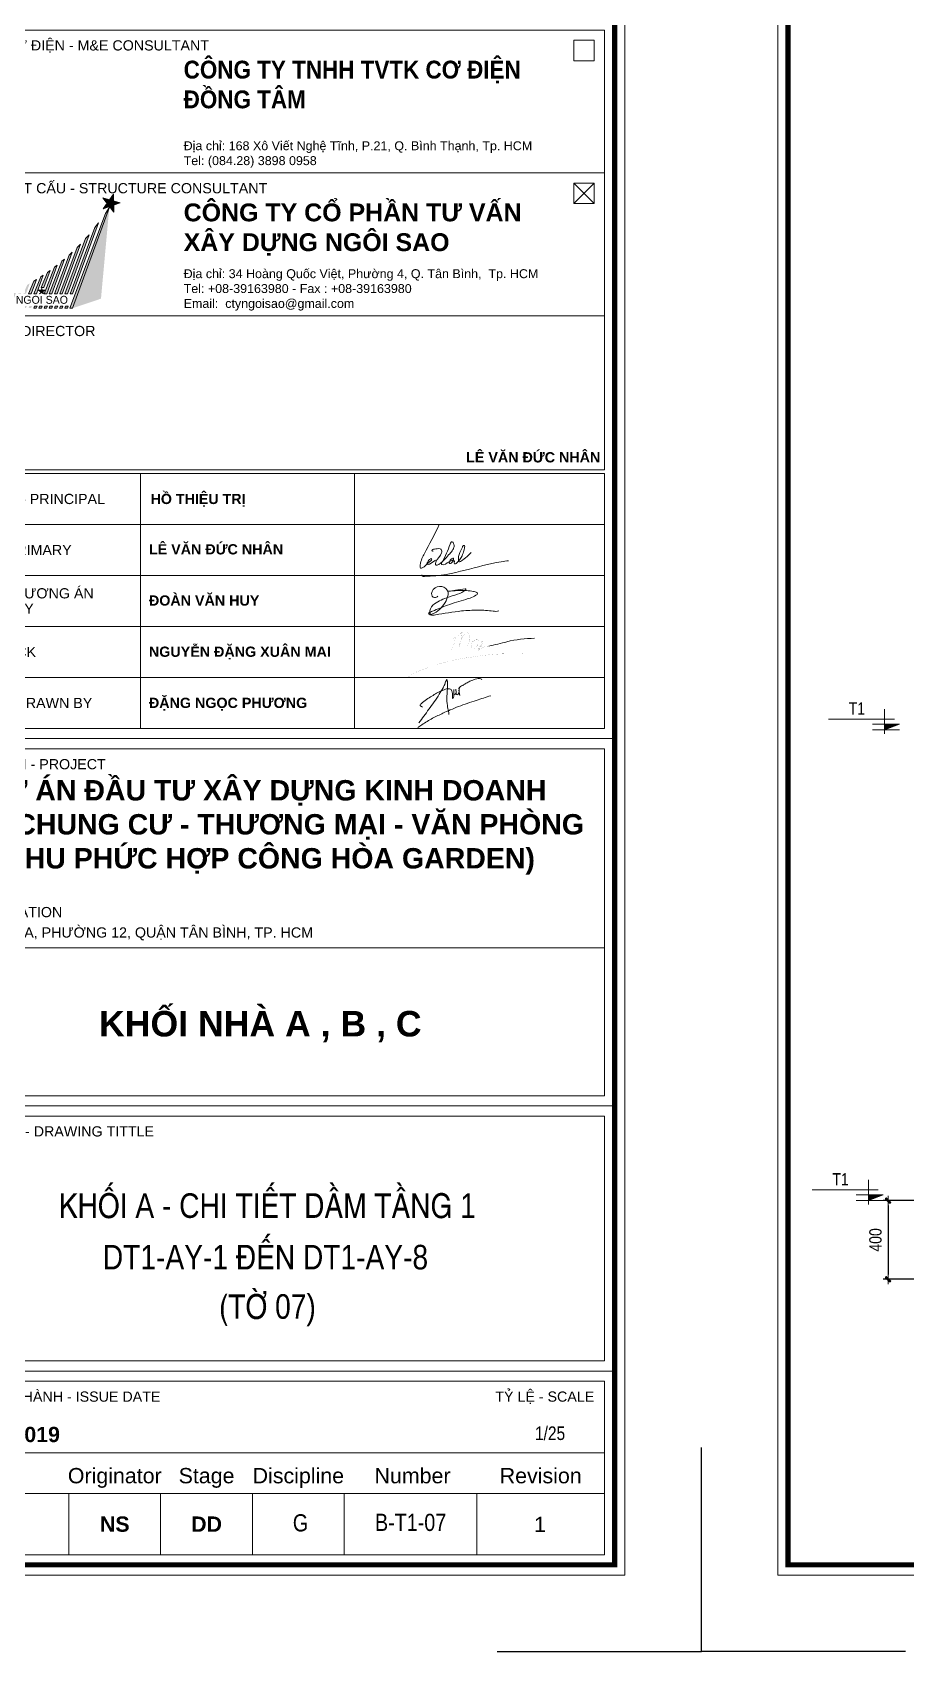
# Model space of a CAD drawing. Header units: millimetres. Extents: x 397144 to 8960116, y 345581 to 674207.
# Drawn here: x 5059266 to 5063711, y 648502 to 656732 of the extents above; entities that cross this region are included whole.
import ezdxf
from ezdxf.enums import TextEntityAlignment as Align

# ---------------------------------------------------------------- set-up
doc = ezdxf.new("R2010")
doc.units = ezdxf.units.MM
doc.header["$PDSIZE"] = -10
doc.linetypes.add('CENTER', pattern=[2, 1.25, -0.25, 0.25, -0.25])
doc.layers.get('0').update_dxf_attribs({"linetype": 'CONTINUOUS'})
doc.layers.get('Defpoints').update_dxf_attribs({"color": 12, "linetype": 'CONTINUOUS'})
for name, color, linetype, lineweight in [('CHG_XX_Khung ten$0$A1 BORDER$0$DGIONG', 4, 'CONTINUOUS', 13), ('CHG_XX_Khung ten$0$A1 BORDER$0$STICK', 1, 'CONTINUOUS', 9), ('CHG_XX_Khung ten$0$TEXT', 7, 'CONTINUOUS', 15), ('CHUNHO', 7, 'CENTER', 13), ('DBAO', 3, 'CONTINUOUS', 20), ('KTH', 150, 'CONTINUOUS', 5), ('STICK', 1, 'CONTINUOUS', 9), ('TEXT', 7, 'CONTINUOUS', 15)]:
    doc.layers.add(name, color=color, linetype=linetype, lineweight=lineweight)
doc.layers.add('HATCH', color=7, linetype='CONTINUOUS', lineweight=5, true_color=0x2491ff)
doc.styles.add('CHG_XX_Khung ten$0$A1 BORDER$0$ARIAL', font='arial.ttf')
doc.styles.add('CHG_XX_Khung ten$0$A1 BORDER$0$Arial - Bold', font='arialbd.ttf', dxfattribs={"height": 2.5})
doc.styles.add('CHG_XX_Khung ten$0$A1 BORDER$0$Star-AvoBold', font='VAVOB_0.TTF')
doc.styles.add('CHG_XX_Khung ten$0$arial', font='arial.ttf')
doc.styles.add('CHG_XX_Khung ten$0$Arial - Bold', font='arialbd.ttf')
doc.styles.add('CHG_XX_Khung ten$0$title block pccc$0$ARIAL', font='arial.ttf')
doc.styles.add('CHG_XX_Khung ten$0$title block pccc$0$Arial - Bold', font='arialbd.ttf', dxfattribs={"height": 2.5})
doc.styles.add('Star-HelCon', font='VHELVCN_0.TTF')
doc.styles.add('TTP-HelCon', font='VHELVCN_0.TTF')
doc.dimstyles.new('TTP-25', dxfattribs={"dimscale": 25, "dimtxt": 2.5, "dimasz": 1, "dimexe": 1, "dimexo": 1, "dimgap": 0.09, "dimtad": 0, "dimdec": 4, "dimrnd": 5, "dimzin": 9, "dimdsep": 46, "dimtxsty": 'TTP-HelCon', "dimblk": 'Stick1', "dimcen": 0.09, "dimdle": 1.5, "dimclrd": 256, "dimclre": 256, "dimclrt": 7, "dimadec": 0, "dimazin": 0, "dimtfac": 1, "dimtdec": 4, "dimtmove": 0, "dimatfit": 3, "dimldrblk": '_ArchTick1', "dimfxl": 1, "dimtvp": 1, "dimtolj": 1, "dimtzin": 0, "dimarcsym": 0})

# ---------------------------------------------------------------- blocks, each defined once
blk = doc.blocks.new('CODE')
at = {"layer": 'DBAO'}
for p, q in [((-62.5, -20), (-62.5, 105)), ((-62.5, 0), (-137.5, 30)), ((-137.5, 30), (0, 30)), ((-137.5, 0), (0, 0)), ((-112.5, 55), (223.6, 55))]:
    blk.add_line(p, q, dxfattribs=at)
at = {"layer": 'HATCH', "color": 1}
blk.add_solid([(-62.5, 0), (-137.5, 30), (-62.5, 30)], dxfattribs=at)
blk = doc.blocks.new('Stick1')
at = {"layer": 'STICK'}
h = blk.add_hatch(color=256, dxfattribs=at)
edge = h.paths.add_edge_path()
edge.add_line((0.3, 0.5), (-0.5, -0.3))
edge.add_arc((-0.4, -0.4), 0.141, 135, 315)
edge.add_line((-0.3, -0.5), (0.5, 0.3))
edge.add_arc((0.4, 0.4), 0.141, 315, 495)
blk.add_line((1, 0), (-1, 0), dxfattribs=at)
blk.add_lwpolyline([(0.3, 0.5), (-0.5, -0.3, 1), (-0.3, -0.5), (0.5, 0.3, 1), (0.3, 0.5, 1)], format="xyb", dxfattribs=at)
blk = doc.blocks.new('*D192')
at = {"layer": 'Defpoints', "color": 0, "transparency": 16777216}
for p in [(5063866.3, 650794.4), (5063616.3, 650394.4), (5063866.3, 650394.4)]:
    blk.add_point(p, dxfattribs=at)
at = {"layer": 'KTH', "lineweight": -2, "transparency": 16777216}
for p, q in [((5063841.3, 650794.4), (5063591.3, 650794.4)), ((5063616.3, 650769.4), (5063616.3, 650419.4)), ((5063841.3, 650394.4), (5063591.3, 650394.4))]:
    blk.add_line(p, q, dxfattribs=at)
at = {"layer": 'KTH', "lineweight": -2, "transparency": 16777216, "xscale": 25, "yscale": 25, "zscale": 25}
for p, rotation in [((5063616.3, 650794.4), 90), ((5063616.3, 650394.4), 270)]:
    blk.add_blockref('Stick1', p, dxfattribs=dict(at, rotation=rotation))
at = {"layer": 'KTH', "color": 7, "transparency": 16777216, "insert": (5063552.5, 650594.4), "char_height": 62.5, "attachment_point": 5, "rotation": 90, "style": 'TTP-HelCon'}
blk.add_mtext('\\A1;400', dxfattribs=at)
blk = doc.blocks.new('_ArchTick1')
at = {"color": 0, "const_width": 3.81}
blk.add_lwpolyline([(-12.7, -12.7), (12.7, 12.7)], dxfattribs=at)
blk = doc.blocks.new('CHG_XX_Khung ten')
at = {"layer": 'CHG_XX_Khung ten$0$A1 BORDER$0$DGIONG'}
h = blk.add_hatch(color=256, dxfattribs=at)
h.paths.add_polyline_path([(724.94, 283.19), (724.15, 281.97), (717.19, 263.38), (717.7, 263.38)])
h.paths.add_polyline_path([(722.81, 280.17), (722.1, 279.22), (717.21, 266.21), (717.72, 266.21)], flags=17)
h.paths.add_polyline_path([(720.93, 277.8), (720.27, 277.04), (716.19, 266.22), (716.7, 266.22)])
h.paths.add_polyline_path([(719.23, 275.93), (718.6, 275.29), (715.18, 266.22), (715.69, 266.22)])
h.paths.add_polyline_path([(717.65, 274.38), (717.03, 273.81), (714.16, 266.22), (714.67, 266.22)])
h.paths.add_polyline_path([(716.14, 273.03), (715.61, 272.59), (713.15, 266.22), (713.66, 266.22)])
h.paths.add_polyline_path([(714.69, 271.86), (714.17, 271.45), (712.13, 266.23), (712.64, 266.23)])
h.paths.add_polyline_path([(713.29, 270.81), (712.76, 270.43), (711.57, 267.46), (712.07, 267.47)])
h.paths.add_polyline_path([(710.1, 266.23), (710.61, 266.24), (711.93, 269.87), (711.48, 269.56)])
h.paths.add_polyline_path([(710.61, 269.02), (710.13, 268.73), (709.08, 266.24), (709.59, 266.24)])
h.paths.add_polyline_path([(709.31, 268.26), (708.82, 267.97), (708.07, 266.24), (708.58, 266.24)])
h.paths.add_polyline_path([(708.04, 267.56), (707.54, 267.3), (707.05, 266.25), (707.56, 266.25)])
h.paths.add_polyline_path([(716.84, 263.8), (716.33, 263.8), (716.18, 263.38), (716.69, 263.38)])
h.paths.add_polyline_path([(715.67, 263.39), (715.82, 263.8), (715.32, 263.8), (715.16, 263.39)])
h.paths.add_polyline_path([(714.15, 263.39), (714.65, 263.39), (714.8, 263.8), (714.3, 263.8)])
h.paths.add_polyline_path([(713.13, 263.39), (713.64, 263.4), (713.79, 263.81), (713.28, 263.81)])
h.paths.add_polyline_path([(712.77, 263.81), (712.27, 263.81), (712.11, 263.39), (712.62, 263.4)])
h.paths.add_polyline_path([(711.25, 263.81), (711.1, 263.4), (711.61, 263.4), (711.76, 263.81)])
h.paths.add_polyline_path([(710.59, 263.4), (710.74, 263.82), (710.24, 263.82), (710.08, 263.4)])
h.paths.add_polyline_path([(709.73, 263.82), (709.22, 263.82), (709.07, 263.41), (709.57, 263.41)])
h.paths.add_polyline_path([(708.71, 263.82), (708.21, 263.82), (708.05, 263.41), (708.56, 263.41)])
h.paths.add_polyline_path([(707.54, 263.41), (707.69, 263.83), (707.19, 263.83), (707.03, 263.41)])
h.paths.add_polyline_path([(706.68, 263.83), (706.17, 263.83), (706.02, 263.42), (706.53, 263.42)])
h.paths.add_polyline_path([(705, 263.42), (705.51, 263.42), (706.79, 266.93), (706.4, 266.74)])
h.paths.add_polyline_path([(703.97, 263.37), (704.48, 263.37), (705.57, 266.36), (705.14, 266.17)])
h.paths.add_polyline_path([(704.36, 265.84), (703.91, 265.65), (702.96, 263.38), (703.46, 263.38)])
h.paths.add_polyline_path([(703.17, 265.37), (702.69, 265.19), (701.94, 263.38), (702.45, 263.38)])
h.paths.add_polyline_path([(702, 264.94), (701.5, 264.77), (700.92, 263.38), (701.43, 263.38)])
h.paths.add_polyline_path([(700.84, 264.56), (700.33, 264.4), (699.91, 263.39), (700.42, 263.39)])
h.paths.add_polyline_path([(699.7, 264.21), (699.18, 264.06), (698.89, 263.39), (699.4, 263.39)])
h.paths.add_polyline_path([(698.57, 263.9), (698.04, 263.77), (697.87, 263.38), (698.38, 263.39)])
h.paths.add_polyline_path([(697.37, 263.39), (697.45, 263.63), (696.91, 263.51), (696.35, 263.38)])
blk.add_hatch(color=256, dxfattribs=at).paths.add_polyline_path([(724.92, 283.21), (717.68, 263.38), (723.28, 265.27)])
at = {"layer": 'CHG_XX_Khung ten$0$A1 BORDER$0$STICK'}
for points in [[(723.71, 282.88), (725.74, 285.75), (725.8, 282.26), (723.67, 285.06), (727.02, 284.03)], [(725.76, 284.41), (724.96, 284.66), (724.49, 283.98), (724.99, 283.32), (725.77, 283.6)], [(711.25, 266.22), (711.64, 267.39), (712.01, 266.22), (711.02, 266.95), (712.24, 266.93)], [(711.87, 266.67), (711.78, 266.94), (711.49, 266.94), (711.4, 266.67), (711.63, 266.5)]]:
    blk.add_hatch(color=256, dxfattribs=at).paths.add_polyline_path(points)
for p, q in [((816, 283.93), (820, 287.93)), ((820, 283.93), (816, 287.93)), ((687, 179), (824, 179)), ((687, 107), (824, 107)), ((687, 55), (824, 55))]:
    blk.add_line(p, q)
at = {"color": 9, "linetype": 'Continuous'}
for p, q in [((731, 231), (731, 181)), ((773, 231), (773, 181))]:
    blk.add_line(p, q, dxfattribs=at)
at = {"linetype": 'Continuous'}
for p, q in [((689, 39), (822, 39)), ((716.98, 31), (716.98, 19)), ((734.98, 31), (734.98, 19)), ((752.98, 31), (752.98, 19)), ((770.98, 31), (770.98, 19)), ((797, 31), (797, 19))]:
    blk.add_line(p, q, dxfattribs=at)
for points in [[(15, 579), (826, 579), (826, 15), (15, 15)], [(816, 311.93), (820, 311.93), (820, 315.93), (816, 315.93)], [(816, 283.93), (820, 283.93), (820, 287.93), (816, 287.93)]]:
    blk.add_lwpolyline(points, close=True)
at = {"color": 4, "linetype": 'Continuous', "const_width": 1}
blk.add_lwpolyline([(17, 577), (824, 577), (824, 17), (17, 17)], close=True, dxfattribs=at)
at = {"linetype": 'Continuous'}
for points in [[(689, 317.93), (822, 317.93), (822, 289.93), (689, 289.93)], [(689, 289.93), (822, 289.93), (822, 261.93), (689, 261.93)], [(689, 177), (822, 177), (822, 138), (689, 138)], [(689, 109), (822, 109), (822, 138), (689, 138)], [(689, 105), (822, 105), (822, 57), (689, 57)], [(689, 53), (822, 53), (822, 31), (689, 31)], [(822, 19), (689, 19), (689, 31), (822, 31)]]:
    blk.add_lwpolyline(points, close=True, dxfattribs=at)
at = {"color": 9, "linetype": 'Continuous'}
for points in [[(689, 261.93), (822, 261.93), (822, 231.73), (689, 231.73)], [(822, 221), (689, 221), (689, 231), (822, 231)], [(822, 211), (689, 211), (689, 221), (822, 221)], [(822, 201), (689, 201), (689, 211), (822, 211)], [(822, 191), (689, 191), (689, 201), (822, 201)], [(822, 181), (689, 181), (689, 191), (822, 191)]]:
    blk.add_lwpolyline(points, close=True, dxfattribs=at)
blk.add_lwpolyline([(822, 211), (689, 211), (822, 211)], dxfattribs=at)
at = {"color": 1}
for points in [[(785.63, 182.08), (787.56, 184.76), (789.61, 187.7), (790.35, 188.98), (790.79, 189.92), (791.06, 190.59), (791.21, 189.09), (791.18, 188.31), (791.14, 187.75), (791.09, 186.47), (791.21, 185.58), (791.42, 184.31), (791.51, 183.99), (791.51, 183.74)], [(786.29, 185.19), (785.86, 185.61), (786.06, 185.86), (787.11, 186.7), (788.17, 187.35), (789.1, 187.9), (790.12, 188.41), (790.69, 188.61), (791.04, 188.74), (791.47, 188.79), (791.73, 188.72), (791.92, 188.61), (792.08, 188.33), (792.16, 188.06), (792.21, 187.84), (792.21, 187.27), (792.2, 187.05), (792.23, 186.85), (792.39, 187.1), (792.48, 187.84), (792.46, 188.12), (792.44, 188.61), (792.46, 188.03), (792.53, 187.67), (792.73, 187.74), (792.86, 187.87), (792.9, 188.09), (792.9, 188.28), (792.87, 188.7), (792.91, 188.19), (792.93, 187.79), (792.94, 187.69), (793.11, 187.61), (793.31, 187.73), (793.45, 187.93), (793.48, 188.22), (793.48, 188.64), (793.48, 189.05), (793.48, 188.49), (793.56, 187.84), (793.63, 187.45), (793.48, 188.6), (793.51, 188.92), (794.2, 189.45), (794.72, 189.76), (795.44, 190.17), (796.2, 190.5), (796.65, 190.69), (797.26, 190.79), (797.77, 190.74), (797.95, 190.55)], [(785.43, 181.21), (786.17, 181.73), (788.31, 183), (790.34, 184), (791.77, 184.64), (795.08, 185.91), (796.87, 186.5), (799.7, 187.42)]]:
    blk.add_spline(points, degree=3, dxfattribs=at)
at = {"layer": 'CHG_XX_Khung ten$0$A1 BORDER$0$DGIONG'}
for points in [[(724.94, 283.19), (717.7, 263.38), (717.19, 263.38), (724.15, 281.97), (724.94, 283.19)], [(722.81, 280.17), (717.72, 266.21), (717.21, 266.21), (722.1, 279.22), (722.81, 280.17)], [(720.93, 277.8), (716.7, 266.22), (716.19, 266.22), (720.27, 277.04), (720.93, 277.8)], [(717.65, 274.38), (714.67, 266.22), (714.16, 266.22), (717.03, 273.81), (717.65, 274.38)], [(719.23, 275.93), (715.69, 266.22), (715.18, 266.22), (718.6, 275.29), (719.23, 275.93)], [(711.93, 269.87), (710.61, 266.24), (710.1, 266.23), (711.48, 269.56), (711.93, 269.87)], [(713.29, 270.81), (712.07, 267.47), (711.57, 267.46), (712.76, 270.43), (713.29, 270.81)], [(714.69, 271.86), (712.64, 266.23), (712.13, 266.23), (714.17, 271.45), (714.69, 271.86)], [(716.14, 273.03), (713.66, 266.22), (713.15, 266.22), (715.61, 272.59), (716.14, 273.03)], [(710.61, 269.02), (709.59, 266.24), (709.08, 266.24), (710.13, 268.73), (710.61, 269.02)]]:
    blk.add_lwpolyline(points, dxfattribs=at)
for points in [[(710.59, 263.4), (710.74, 263.82), (710.24, 263.82), (710.08, 263.4)], [(711.61, 263.4), (711.76, 263.81), (711.25, 263.81), (711.1, 263.4)], [(712.62, 263.4), (712.77, 263.81), (712.27, 263.81), (712.11, 263.39)], [(713.64, 263.4), (713.79, 263.81), (713.28, 263.81), (713.13, 263.39)], [(714.65, 263.39), (714.8, 263.8), (714.3, 263.8), (714.15, 263.39)], [(715.67, 263.39), (715.82, 263.8), (715.32, 263.8), (715.16, 263.39)], [(716.69, 263.38), (716.84, 263.8), (716.33, 263.8), (716.18, 263.38)]]:
    blk.add_lwpolyline(points, close=True, dxfattribs=at)
at = {"layer": 'CHG_XX_Khung ten$0$A1 BORDER$0$STICK'}
for p, q in [((723.71, 282.88), (725.74, 285.75)), ((725.74, 285.75), (725.8, 282.26)), ((723.67, 285.06), (727.02, 284.03)), ((725.8, 282.26), (723.67, 285.06)), ((727.02, 284.03), (723.71, 282.88)), ((711.02, 266.95), (712.24, 266.93)), ((712.01, 266.22), (711.02, 266.95)), ((712.24, 266.93), (711.25, 266.22)), ((711.64, 267.39), (712.01, 266.22))]:
    blk.add_line(p, q, dxfattribs=at)
at = {"layer": 'CHG_XX_Khung ten$0$TEXT', "color": 1}
blk.add_lwpolyline([(801.29, 204.04, -0.124137), (800.16, 204.02, 0.028888), (797.25, 204.19, 0.026156), (793.98, 204.04, 0.007061), (788.86, 203.28, -0.091769), (787.85, 203.27, -0.25841), (787.51, 203.62, -0.039719), (788.28, 204, -0.004242), (791.23, 205.18, -0.019244), (794.8, 206.31, 0.094204), (797.02, 207.28, 0.504882), (796.98, 207.63, 0.07616), (796.3, 207.87, 0.041135), (794.97, 208.03, 0.034641), (791.34, 207.9, 0.01407), (792.8, 208.12, 0.003668), (794.71, 208.36, -0.800617), (794.79, 208.18, -0.093248), (793.21, 207.32, 0.020479), (791.05, 206.59, 0.096842), (788.38, 205.18, 0.259163), (787.77, 203.63, 0.564182), (788.17, 203.39, 0.087383), (789.69, 204.36, 0.156422), (791.35, 207.23, 0.228987), (790.91, 208.45, 0.272068), (789.19, 208.76, 0.293527), (788.08, 207.43, 0.171419), (788.25, 206.94, 0.281707), (788.69, 206.7, 0.217513), (789.34, 206.92)], format="xyb", dxfattribs=at)
at = {"layer": 'CHG_XX_Khung ten$0$TEXT', "color": 1, "const_width": 0.0121}
for points in [[(791.6, 198.34, 0.143835), (794.1, 199.89, -0.075685), (793.5, 197.02, -0.172299), (794.95, 199.92, -0.299798), (795.6, 198.96, -0.170508), (795.36, 197.75, 0.168316), (795.11, 197.03)], [(791.95, 196.04, -0.054469), (792.33, 197.1, 0.103257), (792.78, 199.38)], [(797.47, 197.92, 0.401177), (797.3, 198.32, 0.483935), (795.9, 197.43, 0.196997), (796.02, 196.61, 0.296639), (796.38, 196.53, 0.183057), (797.12, 197.39)], [(797.48, 198.09, 0.142769), (797.07, 197.1, 0.220826), (797.29, 196.56, 0.106687), (798.07, 198.16, 0.181562), (797.64, 197.4, -0.039872), (797.25, 196.09, -0.060225), (798.09, 197.69, 0.017174), (797.52, 196.45, -0.149286), (799.3, 197.16)], [(806.31, 195.73, -0.026807), (805.12, 195.66, 0.027369), (800.25, 195.52, 0.022423), (795.26, 194.89, 0.038275), (791.04, 194.04, 0.053272), (785.95, 192.37, 0.118692), (783.44, 190.96)]]:
    blk.add_lwpolyline(points, format="xyb", dxfattribs=at)
at = {"layer": 'CHG_XX_Khung ten$0$TEXT', "color": 1}
for centre, radius, start, end in [((793.37, 230.45), 33.81, 280.1185, 286.3373), ((808.51, 174.85), 23.83, 90.5448, 103.6788)]:
    blk.add_arc(centre, radius, start, end, dxfattribs=at)
for points in [[(789.62, 220.97), (786.72, 215.31), (785.87, 213.03), (785.94, 212.46), (786.42, 212.53), (787.18, 213.24), (787.77, 213.73), (788.12, 214.16), (788.07, 214.29), (787.94, 214.27), (787.28, 213.56), (787.2, 213.33), (787.26, 213.21), (787.44, 213.16), (787.7, 213.23), (788.87, 214.02)], [(788.4, 215.73), (788.18, 215.82), (788.21, 216), (788.32, 216.07), (788.7, 216.16), (789.23, 216.24), (789.76, 216.24), (790.01, 216.08), (790.1, 215.79), (790.05, 215.41), (788.96, 213.65), (788.88, 213.4), (788.88, 213.13), (789, 213.02), (789.17, 213.01), (789.51, 213.17), (790.77, 214.27), (791.67, 215.27), (792.3, 216.07), (792.5, 216.66), (792.49, 217.11), (792.33, 217.45), (792.13, 217.58), (791.94, 217.52), (791.73, 217.16), (790.12, 213.5), (790.04, 213.21), (790.14, 213.12), (791.53, 213.7), (792.32, 214.06), (792.42, 214.24), (792.36, 214.39), (792.17, 214.35), (791.86, 214.12), (791.68, 213.82), (791.57, 213.47), (791.67, 213.35), (791.96, 213.42), (792.51, 213.89), (792.61, 213.78), (792.55, 213.52), (792.61, 213.3), (792.77, 213.25), (793.05, 213.46), (794.1, 214.86), (794.42, 215.85), (794.57, 216.45), (794.53, 216.83), (794.42, 216.89), (794.27, 216.8), (794.14, 216.57), (793.62, 215.47), (793.41, 214.74), (793.36, 214.18), (793.41, 213.82), (793.56, 213.67), (793.77, 213.71), (794.19, 213.99), (795.35, 214.98), (795.89, 215.51)], [(786.22, 211.12), (786.28, 210.87), (786.71, 210.78), (801.78, 213.69), (803.18, 213.88)]]:
    blk.add_spline(points, degree=3, dxfattribs=at)
at = {"layer": 'Defpoints', "color": 1, "ltscale": 2}
for points in [[(40.06, 0), (0, 0), (0, 40)], [(800.94, 0), (841, 0), (841, 40)]]:
    blk.add_lwpolyline(points, dxfattribs=at)
for s, height, style, p in [('THIẾT KẾ CƠ ĐIỆN - M&E CONSULTANT', 2, 'CHG_XX_Khung ten$0$A1 BORDER$0$ARIAL', (691, 314.93)), ('THIẾT KẾ KẾT CẤU - STRUCTURE CONSULTANT', 2, 'CHG_XX_Khung ten$0$A1 BORDER$0$ARIAL', (691, 286.93)), ('GIÁM ĐỐC - DIRECTOR', 2, 'CHG_XX_Khung ten$0$title block pccc$0$ARIAL', (691, 258.93)), ('CHỦ NHIỆM - PRINCIPAL', 2, 'CHG_XX_Khung ten$0$title block pccc$0$ARIAL', (691, 226)), ('HỒ THIỆU TRỊ', 2, 'CHG_XX_Khung ten$0$title block pccc$0$Arial - Bold', (733, 226)), ('CHỦ TRÌ - PRIMARY', 2, 'CHG_XX_Khung ten$0$title block pccc$0$ARIAL', (691, 216)), ('LÊ VĂN ĐỨC NHÂN', 2.0073, 'CHG_XX_Khung ten$0$Arial - Bold', (732.68, 216.13)), ('THIẾT KẾ PHƯƠNG ÁN', 2, 'CHG_XX_Khung ten$0$title block pccc$0$ARIAL', (691, 207.5)), ('ĐOÀN VĂN HUY', 2.0073, 'CHG_XX_Khung ten$0$Arial - Bold', (732.68, 206.09)), ('DESIGNED BY', 2, 'CHG_XX_Khung ten$0$title block pccc$0$ARIAL', (691, 204.5)), ('QLKT - CHECK', 2, 'CHG_XX_Khung ten$0$title block pccc$0$ARIAL', (691, 196)), ('NGUYỄN ĐẶNG XUÂN MAI', 2.0073, 'CHG_XX_Khung ten$0$Arial - Bold', (732.68, 196.05)), ('THỂ HIỆN - DRAWN BY', 2, 'CHG_XX_Khung ten$0$title block pccc$0$ARIAL', (691, 186)), ('ĐẶNG NGỌC PHƯƠNG', 2.0073, 'CHG_XX_Khung ten$0$Arial - Bold', (732.68, 186.02)), ('CÔNG TRÌNH - PROJECT', 2, 'CHG_XX_Khung ten$0$A1 BORDER$0$ARIAL', (691, 174)), ('VỊ TRÍ - LOCATION', 2, 'CHG_XX_Khung ten$0$A1 BORDER$0$ARIAL', (691, 145)), ('20 CỘNG HÒA, PHƯỜNG 12, QUẬN TÂN BÌNH, TP. HCM', 2, 'CHG_XX_Khung ten$0$A1 BORDER$0$ARIAL', (691, 141)), ('TÊN BẢN VẼ - DRAWING TITTLE', 2, 'CHG_XX_Khung ten$0$A1 BORDER$0$ARIAL', (691, 102)), ('NGÀY PHÁT HÀNH - ISSUE DATE', 2, 'CHG_XX_Khung ten$0$A1 BORDER$0$ARIAL', (691, 50))]:
    blk.add_text(s, height=height, dxfattribs=dict(style=style)).set_placement(p, align=Align.MIDDLE_LEFT)
for s, height, style, p in [('LÊ VĂN ĐỨC NHÂN', 2.0073, 'CHG_XX_Khung ten$0$Arial - Bold', (821.19, 234.17)), ('TỶ LỆ - SCALE', 2, 'CHG_XX_Khung ten$0$A1 BORDER$0$ARIAL', (820, 50))]:
    blk.add_text(s, height=height, dxfattribs=dict(style=style)).set_placement(p, align=Align.MIDDLE_RIGHT)
for s, style, p in [('12/08/2019', 'CHG_XX_Khung ten$0$A1 BORDER$0$Arial - Bold', (704.75, 42.57)), ('Originator', 'CHG_XX_Khung ten$0$A1 BORDER$0$ARIAL', (725.98, 34.5)), ('Stage', 'CHG_XX_Khung ten$0$A1 BORDER$0$ARIAL', (743.98, 34.5)), ('Discipline', 'CHG_XX_Khung ten$0$A1 BORDER$0$ARIAL', (761.98, 34.5)), ('Number', 'CHG_XX_Khung ten$0$A1 BORDER$0$ARIAL', (784.37, 34.5)), ('Revision', 'CHG_XX_Khung ten$0$A1 BORDER$0$ARIAL', (809.5, 34.5)), ('NS', 'CHG_XX_Khung ten$0$A1 BORDER$0$Arial - Bold', (725.98, 25)), ('DD', 'CHG_XX_Khung ten$0$A1 BORDER$0$Arial - Bold', (743.98, 25)), ('1', 'CHG_XX_Khung ten$0$arial', (809.36, 24.93))]:
    blk.add_text(s, height=3, dxfattribs=dict(style=style)).set_placement(p, align=Align.MIDDLE_CENTER)
at = {"ltscale": 10}
for s, insert, char_height, width, attachment_point, style in [('{\\W0.9;CÔNG TY TNHH TVTK CƠ ĐIỆN \\PĐỒNG TÂM}', (739.49, 311.93), 3.5, 76.248, 1, 'CHG_XX_Khung ten$0$A1 BORDER$0$Arial - Bold'), ('\\pt8.75;Địa chỉ: 168 Xô Viết Nghệ Tĩnh, P.21, Q. Bình Thạnh, Tp. HCM \\P\\ptz;Tel: (084.28) 3898 0958', (739.49, 290.93), 1.75, 83.001, 7, 'CHG_XX_Khung ten$0$A1 BORDER$0$ARIAL'), ('CÔNG TY CỔ PHẦN TƯ VẤN \\PXÂY DỰNG NGÔI SAO', (739.49, 283.93), 3.5, 76.248, 1, 'CHG_XX_Khung ten$0$A1 BORDER$0$Arial - Bold'), ('Địa chỉ: 34 Hoàng Quốc Việt, Phường 4, Q. Tân Bình,  Tp. HCM\\PTel: +08-39163980 - Fax : +08-39163980 \\PEmail:  ctyngoisao@gmail.com', (739.49, 262.93), 1.75, 83.001, 7, 'CHG_XX_Khung ten$0$A1 BORDER$0$ARIAL')]:
    blk.add_mtext(s, dxfattribs=dict(at, insert=insert, char_height=char_height, width=width, attachment_point=attachment_point, style=style))
at = {"attachment_point": 2, "style": 'CHG_XX_Khung ten$0$A1 BORDER$0$Arial - Bold'}
for s, insert, char_height, width in [('DỰ ÁN ĐẦU TƯ XÂY DỰNG KINH DOANH\\PKHU CHUNG CƯ - THƯƠNG MẠI - VĂN PHÒNG\\P(KHU PHỨC HỢP CÔNG HÒA GARDEN)', (755.4, 170.88), 4, 159.8745), ('KHỐI NHÀ A , B , C', (754.52, 125.61), 5, 104.1229)]:
    blk.add_mtext(s, dxfattribs=dict(at, insert=insert, char_height=char_height, width=width))
at = {"layer": 'CHG_XX_Khung ten$0$A1 BORDER$0$STICK', "style": 'CHG_XX_Khung ten$0$A1 BORDER$0$Star-AvoBold', "width": 1}
blk.add_text('NGOI SAO', height=1.547, dxfattribs=at).set_placement((706.57, 264.27))

msp = doc.modelspace()

# ---------------------------------------------------------------- block references
at = {"layer": 'KTH', "linetype": 'Continuous', "xscale": -1}
for p in [(5063536.3862, 653186.89959), (5063453.83789, 650794.39959)]:
    msp.add_blockref('CODE', p, dxfattribs=at)

# ---------------------------------------------------------------- texts
at = {"layer": 'CHUNHO', "style": 'Star-HelCon'}
for s, height, p in [('1/25', 68.75, (5061898.00485, 649577.45962)), ('G', 87.5, (5060629.32805, 649112.76031))]:
    msp.add_text(s, height=height, dxfattribs=at).set_placement(p, align=Align.CENTER)
at = {"layer": 'TEXT', "style": 'TTP-HelCon'}
for p in [(5063578.65286, 653263.89458), (5063496.10456, 650871.39458)]:
    msp.add_text('T1    ', height=62.5, dxfattribs=at).set_placement(p, align=Align.RIGHT)

# ---------------------------------------------------------------- dimensions: what is measured, and where the dimension line sits
at = {"layer": 'KTH'}
dim = msp.add_linear_dim(base=(5063616.33789, 650394.39959), p1=(5063866.33789, 650794.39959), p2=(5063866.33789, 650394.39959), angle=270, dimstyle='TTP-25', override={"dimtmove": 1}, dxfattribs=at)
dim.commit()
dim.dimension.update_dxf_attribs({"geometry": '*D192', "text_midpoint": (5063552.50456, 650594.39959)})

# ---------------------------------------------------------------- next in the draw order: block references
at = {"layer": 'KTH', "ltscale": 0.8, "xscale": 25.92478421702978, "yscale": 25.92478421702978, "zscale": 25.92478421702978}
msp.add_blockref('CHG_XX_Khung ten', (5040864.31732, 648501.85593), dxfattribs=at)

# ---------------------------------------------------------------- next in the draw order: block references
msp.add_blockref('CHG_XX_Khung ten', (5062667.06085, 648501.85593), dxfattribs=at)

# ---------------------------------------------------------------- next in the draw order: texts
at = {"layer": 'CHUNHO', "style": 'Star-HelCon'}
for s, height, p in [('KHOÁI A - CHI TIEÁT DAÀM TAÀNG 1', 125, (5060461.00511, 650706.40923)), ('DT1-AY-1 ÑEÁN DT1-AY-8', 125, (5060451.38994, 650444.48925)), ('(TÔØ 07)', 125, (5060461.00511, 650193.6223)), ('B-T1-07', 87.5, (5061189.11455, 649115.03423))]:
    msp.add_text(s, height=height, dxfattribs=at).set_placement(p, align=Align.CENTER)

doc.saveas('drawing.dxf')
